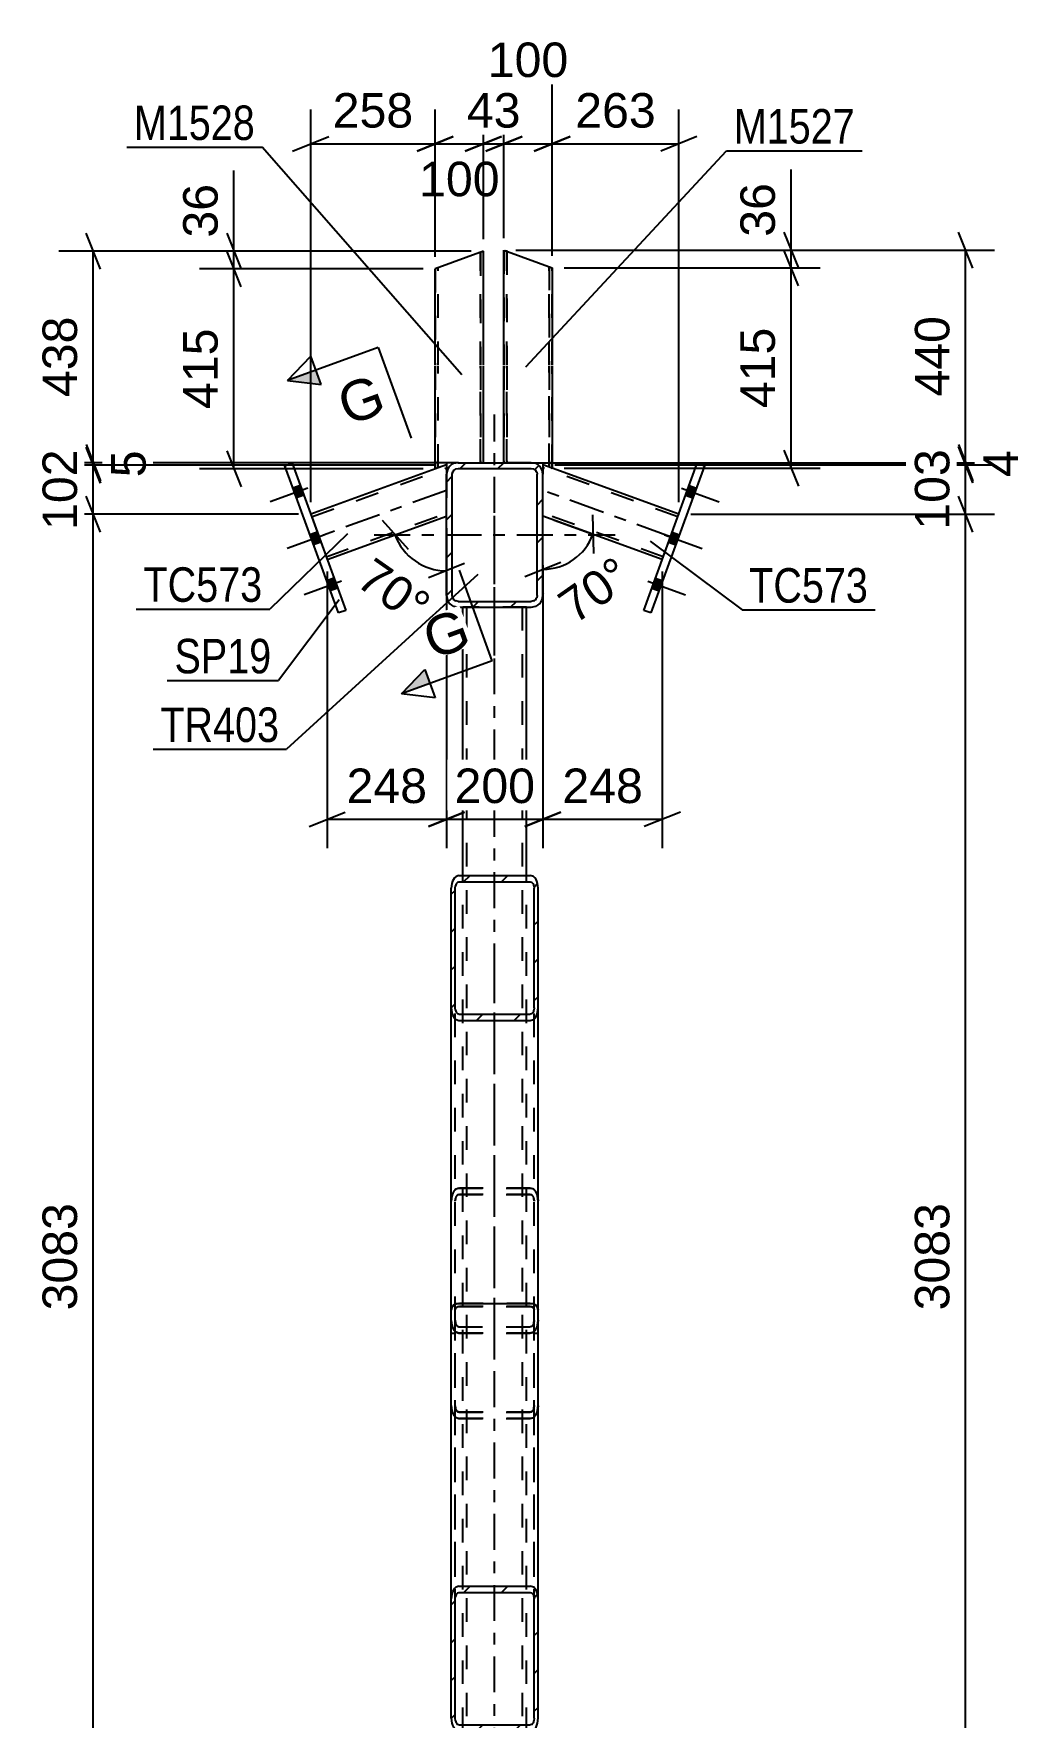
# Model space of a CAD drawing. Header units: millimetres. Extents: x -82 to 1107, y -634 to 207.
# Drawn here: x 264.1 to 346.4, y -556.3 to -416.5 of the extents above; entities that cross this region are included whole.
import ezdxf

# ---------------------------------------------------------------- set-up
doc = ezdxf.new("R2010")
doc.units = ezdxf.units.MM
doc.linetypes.add('DXK_LINE_DOT2', pattern=[3.9198, 1.9599, -1.9599])
doc.linetypes.add('DXK_LINE_DOT3', pattern=[5.9187, 2.979, -0.9799, 0.9799, -0.9799])
doc.styles.add('Arial', font='ARIAL.TTF', dxfattribs={"height": 0.2})
doc.styles.add('Arial Narrow', font='ARIALN.TTF', dxfattribs={"height": 0.2})

# ---------------------------------------------------------------- blocks, each defined once
blk = doc.blocks.new('Part-348435297-12607 - 12556')
at = {"color": 7, "linetype": 'DXK_LINE_DOT2'}
for p, q in [((298.76, -522.22), (298.71, -522.42)), ((298.71, -555.41), (298.71, -522.42)), ((298.9, -522.04), (298.76, -522.22)), ((299.11, -521.93), (298.9, -522.04)), ((299.03, -522.42), (299.06, -522.32)), ((299.03, -555.41), (299.03, -522.42)), ((299.06, -522.32), (299.13, -522.23)), ((299.35, -521.89), (299.11, -521.93)), ((299.13, -522.23), (299.23, -522.17)), ((299.23, -522.17), (299.35, -522.15)), ((305.27, -521.89), (299.35, -521.89)), ((305.27, -522.15), (299.35, -522.15)), ((305.52, -521.93), (305.27, -521.89)), ((305.27, -522.15), (305.4, -522.17)), ((305.4, -522.17), (305.5, -522.23)), ((305.5, -522.23), (305.57, -522.32)), ((305.73, -522.04), (305.52, -521.93)), ((305.57, -522.32), (305.59, -522.42)), ((305.59, -555.41), (305.59, -522.42)), ((305.87, -522.22), (305.73, -522.04)), ((305.91, -522.42), (305.87, -522.22)), ((305.91, -555.41), (305.91, -522.42)), ((298.71, -524.37), (299.03, -524.37)), ((305.59, -524.37), (305.91, -524.37)), ((298.71, -530.38), (298.76, -530.79)), ((299.06, -530.59), (299.03, -530.38)), ((299.35, -530.92), (299.23, -530.88)), ((305.27, -530.92), (299.35, -530.92)), ((305.4, -530.88), (305.27, -530.92)), ((305.59, -530.38), (305.57, -530.59)), ((305.87, -530.79), (305.91, -530.38)), ((299.11, -531.37), (299.35, -531.46)), ((305.27, -531.46), (299.35, -531.46)), ((305.27, -531.46), (305.5, -531.38)), ((305.5, -531.38), (305.52, -531.37))]:
    blk.add_line(p, q, dxfattribs=at)
for centre, radius, start, end in [((299.73, -530.61), 0.986, 190.8094, 230.8802), ((299.54, -530.5), 0.493, 190.8094, 230.8802), ((305.09, -530.5), 0.493, 309.1198, 349.1906), ((304.9, -530.61), 0.986, 309.1198, 349.1906)]:
    blk.add_arc(centre, radius, start, end, dxfattribs=at)
blk = doc.blocks.new('Part-348435297-12678 - 12556')
at = {"color": 2, "linetype": 'Continuous'}
for p, q in [((306.31, -452.26), (306.31, -453.05)), ((317.59, -456.36), (307.08, -452.54)), ((316.22, -460.12), (306.31, -456.52))]:
    blk.add_line(p, q, dxfattribs=at)
at = {"color": 7, "linetype": 'DXK_LINE_DOT2'}
for p, q in [((307.08, -452.54), (306.31, -452.26)), ((317.51, -456.59), (306.31, -452.52)), ((306.31, -452.52), (306.31, -452.54)), ((306.31, -452.54), (306.31, -452.67)), ((306.31, -456.52), (306.31, -453.05)), ((316.3, -459.9), (306.31, -456.26)), ((316.22, -460.12), (317.59, -456.36))]:
    blk.add_line(p, q, dxfattribs=at)
at = {"color": 7, "linetype": 'DXK_LINE_DOT3'}
blk.add_line((316.91, -458.24), (306.31, -454.39), dxfattribs=at)
blk = doc.blocks.new('Part-348435297-12622 - 12556')
at = {"color": 2, "linetype": 'Continuous'}
for p, q in [((298.31, -452.26), (287.04, -456.36)), ((298.31, -452.26), (298.31, -452.3)), ((298.31, -452.3), (298.31, -452.77)), ((298.31, -452.77), (298.31, -453.05)), ((288.41, -460.12), (298.31, -456.52))]:
    blk.add_line(p, q, dxfattribs=at)
at = {"color": 7, "linetype": 'DXK_LINE_DOT2'}
for p, q in [((287.12, -456.59), (298.31, -452.52)), ((298.31, -452.41), (298.31, -452.77)), ((298.31, -452.54), (298.31, -452.52)), ((298.31, -452.59), (298.31, -452.58)), ((298.31, -453.05), (298.31, -456.52)), ((287.04, -456.36), (288.41, -460.12)), ((288.32, -459.9), (298.31, -456.26))]:
    blk.add_line(p, q, dxfattribs=at)
at = {"color": 7, "linetype": 'DXK_LINE_DOT3'}
blk.add_line((298.31, -454.39), (287.72, -458.24), dxfattribs=at)
blk = doc.blocks.new('Part-348435297-12624 - 12556')
at = {"linetype": 'Continuous'}
h = blk.add_hatch(dxfattribs=at)
h.set_pattern_fill('', scale=0.7, style=0, pattern_type=0)
h.set_pattern_definition([(45, (298.7141, -556.343), (-1.57154, 1.57154), [])])
h.paths.add_polyline_path([(298.71, -546.43), (298.71, -556.34), (298.76, -556.75), (298.9, -557.1), (299.11, -557.33), (299.35, -557.41), (305.27, -557.41), (305.52, -557.33), (305.73, -557.1), (305.87, -556.75), (305.91, -556.34), (305.91, -546.43), (305.87, -546.02), (305.73, -545.67), (305.52, -545.44), (305.27, -545.36), (299.35, -545.36), (299.11, -545.44), (298.9, -545.67), (298.76, -546.02)])
h.paths.add_polyline_path([(299.13, -546.05), (299.23, -545.93), (299.35, -545.89), (305.27, -545.89), (305.4, -545.93), (305.5, -546.05), (305.57, -546.22), (305.59, -546.43), (305.59, -556.34), (305.57, -556.55), (305.5, -556.72), (305.4, -556.84), (305.27, -556.88), (299.35, -556.88), (299.23, -556.84), (299.13, -556.72), (299.06, -556.55), (299.03, -556.34), (299.03, -546.43), (299.06, -546.22)])
at = {"color": 2, "linetype": 'Continuous'}
for p, q in [((298.71, -522.42), (298.76, -522.22)), ((298.71, -546.43), (298.71, -522.42)), ((298.76, -522.22), (298.9, -522.04)), ((298.9, -522.04), (299.11, -521.93)), ((299.11, -521.93), (299.35, -521.89)), ((299.35, -521.89), (305.27, -521.89)), ((305.27, -521.89), (305.52, -521.93)), ((305.52, -521.93), (305.73, -522.04)), ((305.73, -522.04), (305.87, -522.22)), ((305.87, -522.22), (305.91, -522.42)), ((305.91, -546.43), (305.91, -522.42)), ((298.76, -546.02), (298.71, -546.43)), ((298.71, -556.34), (298.71, -546.43)), ((299.03, -546.43), (299.06, -546.22)), ((299.03, -556.34), (299.03, -546.43)), ((299.35, -545.36), (299.11, -545.44)), ((299.23, -545.93), (299.35, -545.89)), ((299.35, -545.36), (305.27, -545.36)), ((299.35, -545.89), (305.27, -545.89)), ((305.52, -545.44), (305.27, -545.36)), ((305.27, -545.89), (305.4, -545.93)), ((305.57, -546.22), (305.59, -546.43)), ((305.59, -556.34), (305.59, -546.43)), ((305.91, -546.43), (305.87, -546.02)), ((305.91, -556.34), (305.91, -546.43)), ((298.71, -556.34), (298.76, -556.75)), ((299.06, -556.55), (299.03, -556.34)), ((305.59, -556.34), (305.57, -556.55)), ((305.87, -556.75), (305.91, -556.34)), ((299.11, -557.33), (299.35, -557.41)), ((299.35, -556.88), (299.23, -556.84)), ((299.35, -556.88), (305.27, -556.88)), ((299.35, -557.41), (305.27, -557.41)), ((305.4, -556.84), (305.27, -556.88)), ((305.27, -557.41), (305.52, -557.33))]:
    blk.add_line(p, q, dxfattribs=at)
at = {"color": 7, "linetype": 'DXK_LINE_DOT2'}
for p, q in [((299.06, -522.32), (299.03, -522.42)), ((299.03, -556.34), (299.03, -522.42)), ((299.13, -522.23), (299.06, -522.32)), ((299.23, -522.17), (299.13, -522.23)), ((299.35, -522.15), (299.23, -522.17)), ((299.35, -522.15), (305.27, -522.15)), ((305.4, -522.17), (305.27, -522.15)), ((305.5, -522.23), (305.4, -522.17)), ((305.57, -522.32), (305.5, -522.23)), ((305.59, -522.42), (305.57, -522.32)), ((305.59, -556.34), (305.59, -522.42)), ((298.71, -524.36), (299.03, -524.36)), ((305.59, -524.36), (305.91, -524.36)), ((298.76, -530.8), (298.71, -530.39)), ((299.03, -530.39), (299.06, -530.6)), ((299.23, -530.89), (299.35, -530.93)), ((299.35, -530.93), (305.27, -530.93)), ((305.27, -530.93), (305.4, -530.89)), ((305.57, -530.6), (305.59, -530.39)), ((305.91, -530.39), (305.87, -530.8)), ((299.35, -531.46), (299.11, -531.38)), ((299.35, -531.46), (305.27, -531.46)), ((305.52, -531.38), (305.27, -531.46)), ((298.71, -556.34), (298.71, -546.43)), ((305.91, -556.34), (305.91, -546.43))]:
    blk.add_line(p, q, dxfattribs=at)
for centre, radius, start, end in [((299.73, -530.62), 0.986, 190.8094, 230.8802), ((299.54, -530.5), 0.493, 190.8094, 230.8802), ((305.09, -530.5), 0.493, 309.1198, 349.1906), ((304.9, -530.62), 0.986, 309.1198, 349.1906)]:
    blk.add_arc(centre, radius, start, end, dxfattribs=at)
at = {"color": 2, "linetype": 'Continuous'}
for centre, radius, start, end in [((299.73, -546.2), 0.986, 129.1198, 169.1906), ((299.54, -546.32), 0.493, 129.1198, 169.1906), ((305.09, -546.32), 0.493, 10.8094, 50.8802), ((304.9, -546.2), 0.986, 10.8094, 50.8802), ((299.73, -556.57), 0.986, 190.8094, 230.8802), ((299.54, -556.46), 0.493, 190.8094, 230.8802), ((305.09, -556.46), 0.493, 309.1198, 349.1906), ((304.9, -556.57), 0.986, 309.1198, 349.1906)]:
    blk.add_arc(centre, radius, start, end, dxfattribs=at)
blk = doc.blocks.new('Part-348435297-12628 - 12556')
at = {"linetype": 'Continuous'}
h = blk.add_hatch(dxfattribs=at)
h.set_pattern_fill('', scale=0.7, style=0, pattern_type=0)
h.set_pattern_definition([(45, (298.3141, -463.1257), (-1.57154, 1.57154), [])])
h.paths.add_polyline_path([(298.31, -453.05), (298.31, -463.13), (298.39, -463.49), (298.6, -463.8), (298.91, -464.01), (299.27, -464.09), (305.35, -464.09), (305.72, -464.01), (306.03, -463.8), (306.24, -463.49), (306.31, -463.13), (306.31, -453.05), (306.24, -452.68), (306.03, -452.37), (305.72, -452.16), (305.35, -452.09), (299.27, -452.09), (298.91, -452.16), (298.6, -452.37), (298.39, -452.68)])
h.paths.add_polyline_path([(298.93, -452.71), (299.09, -452.6), (299.27, -452.57), (305.35, -452.57), (305.54, -452.6), (305.69, -452.71), (305.8, -452.86), (305.83, -453.05), (305.83, -463.13), (305.8, -463.31), (305.69, -463.47), (305.54, -463.57), (305.35, -463.61), (299.27, -463.61), (299.09, -463.57), (298.93, -463.47), (298.83, -463.31), (298.79, -463.13), (298.79, -453.05), (298.83, -452.86)])
at = {"color": 7, "linetype": 'DXK_LINE_DOT3'}
for p, q in [((302.31, -468.09), (302.31, -448.09)), ((292.31, -458.09), (312.31, -458.09))]:
    blk.add_line(p, q, dxfattribs=at)
at = {"color": 2, "linetype": 'Continuous'}
for p, q in [((298.39, -452.68), (298.31, -453.05)), ((298.79, -453.05), (298.83, -452.86)), ((299.27, -452.09), (298.91, -452.16)), ((299.09, -452.6), (299.27, -452.57)), ((299.27, -452.09), (305.35, -452.09)), ((299.27, -452.57), (305.35, -452.57)), ((305.72, -452.16), (305.35, -452.09)), ((305.35, -452.57), (305.54, -452.6)), ((305.8, -452.86), (305.83, -453.05)), ((306.31, -453.05), (306.24, -452.68)), ((298.31, -463.13), (298.31, -453.05)), ((298.79, -463.13), (298.79, -453.05)), ((305.83, -463.13), (305.83, -453.05)), ((306.31, -463.13), (306.31, -453.05)), ((298.31, -463.13), (298.39, -463.49)), ((298.83, -463.31), (298.79, -463.13)), ((298.91, -464.01), (299.27, -464.09)), ((299.27, -463.61), (299.09, -463.57)), ((299.27, -463.61), (305.35, -463.61)), ((299.27, -464.09), (305.35, -464.09)), ((305.54, -463.57), (305.35, -463.61)), ((305.35, -464.09), (305.72, -464.01)), ((305.83, -463.13), (305.8, -463.31)), ((306.24, -463.49), (306.31, -463.13))]:
    blk.add_line(p, q, dxfattribs=at)
for centre, radius, start, end in [((299.27, -453.05), 0.96, 112.5, 157.5), ((299.27, -453.05), 0.48, 112.5, 157.5), ((305.35, -453.05), 0.48, 22.5, 67.5), ((305.35, -453.05), 0.96, 22.5, 67.5), ((299.27, -463.13), 0.96, 202.5, 247.5), ((299.27, -463.13), 0.48, 202.5, 247.5), ((305.35, -463.13), 0.48, 292.5, 337.5), ((305.35, -463.13), 0.96, 292.5, 337.5)]:
    blk.add_arc(centre, radius, start, end, dxfattribs=at)
blk = doc.blocks.new('Part-348435297-12680 - 12556')
at = {"color": 2, "linetype": 'Continuous'}
for p, q in [((314.68, -464.35), (319.13, -452.14)), ((319.73, -452.36), (315.28, -464.57)), ((319.13, -452.14), (319.73, -452.36)), ((315.28, -464.57), (314.68, -464.35))]:
    blk.add_line(p, q, dxfattribs=at)
blk = doc.blocks.new('Part-348435297-12681 - 12556')
at = {"color": 2, "linetype": 'Continuous'}
for p, q in [((284.9, -452.35), (285.5, -452.14)), ((289.34, -464.57), (284.9, -452.35)), ((285.5, -452.14), (289.95, -464.35)), ((289.95, -464.35), (289.34, -464.57))]:
    blk.add_line(p, q, dxfattribs=at)
blk = doc.blocks.new('Part-348435297-12684 - 12556')
at = {"color": 7, "linetype": 'DXK_LINE_DOT3'}
blk.add_line((302.31, -589.69), (302.31, -454.09), dxfattribs=at)
at = {"color": 2, "linetype": 'Continuous'}
for p, q in [((299.67, -486.36), (299.67, -464.09)), ((304.95, -486.36), (304.95, -464.09)), ((299.67, -579.69), (299.67, -557.41)), ((304.95, -579.69), (304.95, -557.41))]:
    blk.add_line(p, q, dxfattribs=at)
at = {"color": 7, "linetype": 'DXK_LINE_DOT2'}
for p, q in [((304.95, -464.09), (299.67, -464.09)), ((299.99, -579.69), (299.99, -464.09)), ((304.63, -579.69), (304.63, -464.09)), ((299.67, -557.41), (299.67, -486.36)), ((304.95, -557.41), (304.95, -486.36)), ((304.95, -579.69), (299.67, -579.69))]:
    blk.add_line(p, q, dxfattribs=at)
blk = doc.blocks.new('Part-348435297-12685 - 12556')
at = {"linetype": 'Continuous'}
h = blk.add_hatch(dxfattribs=at)
h.set_pattern_fill('', scale=0.7, style=0, pattern_type=0)
h.set_pattern_definition([(45, (298.7141, -497.3417), (-1.57154, 1.57154), [])])
h.paths.add_polyline_path([(298.71, -487.43), (298.71, -497.34), (298.76, -497.75), (298.9, -498.1), (299.11, -498.33), (299.35, -498.41), (305.27, -498.41), (305.52, -498.33), (305.73, -498.1), (305.87, -497.75), (305.91, -497.34), (305.91, -487.43), (305.87, -487.02), (305.73, -486.67), (305.52, -486.44), (305.27, -486.36), (299.35, -486.36), (299.11, -486.44), (298.9, -486.67), (298.76, -487.02)])
h.paths.add_polyline_path([(299.13, -487.05), (299.23, -486.93), (299.35, -486.89), (305.27, -486.89), (305.4, -486.93), (305.5, -487.05), (305.57, -487.22), (305.59, -487.43), (305.59, -497.34), (305.57, -497.55), (305.5, -497.72), (305.4, -497.84), (305.27, -497.88), (299.35, -497.88), (299.23, -497.84), (299.13, -497.72), (299.06, -497.55), (299.03, -497.34), (299.03, -487.43), (299.06, -487.22)])
at = {"color": 2, "linetype": 'Continuous'}
for p, q in [((299.35, -486.36), (299.11, -486.44)), ((299.35, -486.36), (305.27, -486.36)), ((305.52, -486.44), (305.27, -486.36)), ((298.76, -487.02), (298.71, -487.43)), ((298.71, -497.34), (298.71, -487.43)), ((299.03, -487.43), (299.06, -487.22)), ((299.03, -497.34), (299.03, -487.43)), ((299.23, -486.93), (299.35, -486.89)), ((299.35, -486.89), (305.27, -486.89)), ((305.27, -486.89), (305.4, -486.93)), ((305.57, -487.22), (305.59, -487.43)), ((305.59, -497.34), (305.59, -487.43)), ((305.91, -487.43), (305.87, -487.02)), ((305.91, -497.34), (305.91, -487.43)), ((298.71, -522.42), (298.71, -497.34)), ((298.71, -497.34), (298.76, -497.75)), ((299.06, -497.55), (299.03, -497.34)), ((305.59, -497.34), (305.57, -497.55)), ((305.87, -497.75), (305.91, -497.34)), ((305.91, -522.42), (305.91, -497.34)), ((299.11, -498.33), (299.35, -498.41)), ((299.35, -497.88), (299.23, -497.84)), ((299.35, -497.88), (305.27, -497.88)), ((299.35, -498.41), (305.27, -498.41)), ((305.4, -497.84), (305.27, -497.88)), ((305.27, -498.41), (305.52, -498.33))]:
    blk.add_line(p, q, dxfattribs=at)
at = {"color": 7, "linetype": 'DXK_LINE_DOT2'}
for p, q in [((298.71, -497.34), (298.71, -487.43)), ((299.03, -523.29), (299.03, -487.43)), ((305.59, -523.29), (305.59, -487.43)), ((305.91, -497.34), (305.91, -487.43)), ((298.71, -513.38), (298.76, -512.97)), ((299.11, -512.39), (299.35, -512.31)), ((299.35, -512.84), (299.23, -512.88)), ((299.35, -512.31), (305.27, -512.31)), ((299.35, -512.84), (305.27, -512.84)), ((305.27, -512.31), (305.52, -512.39)), ((305.4, -512.88), (305.27, -512.84)), ((305.87, -512.97), (305.91, -513.38)), ((299.06, -513.17), (299.03, -513.38)), ((305.59, -513.38), (305.57, -513.17)), ((298.71, -523.29), (298.71, -522.42)), ((305.91, -523.29), (305.91, -522.42)), ((298.76, -523.7), (298.71, -523.29)), ((299.03, -523.29), (299.06, -523.5)), ((299.23, -523.79), (299.35, -523.83)), ((299.35, -523.83), (305.27, -523.83)), ((305.27, -523.83), (305.4, -523.79)), ((305.57, -523.5), (305.59, -523.29)), ((305.91, -523.29), (305.87, -523.7)), ((299.35, -524.36), (299.11, -524.28)), ((299.35, -524.36), (305.27, -524.36)), ((305.52, -524.28), (305.27, -524.36))]:
    blk.add_line(p, q, dxfattribs=at)
at = {"color": 7, "linetype": 'DXK_LINE_DOT3'}
blk.add_line((302.31, -526.36), (302.31, -492.39), dxfattribs=at)
at = {"color": 2, "linetype": 'Continuous'}
for centre, radius, start, end in [((299.73, -487.2), 0.986, 129.1198, 169.1906), ((304.9, -487.2), 0.986, 10.8094, 50.8802), ((299.54, -487.32), 0.493, 129.1198, 169.1906), ((305.09, -487.32), 0.493, 10.8094, 50.8802), ((299.54, -497.45), 0.493, 190.8094, 230.8802), ((305.09, -497.45), 0.493, 309.1198, 349.1906), ((299.73, -497.57), 0.986, 190.8094, 230.8802), ((304.9, -497.57), 0.986, 309.1198, 349.1906)]:
    blk.add_arc(centre, radius, start, end, dxfattribs=at)
at = {"color": 7, "linetype": 'DXK_LINE_DOT2'}
for centre, radius, start, end in [((299.73, -513.15), 0.986, 129.1198, 169.1906), ((299.54, -513.27), 0.493, 129.1198, 169.1906), ((305.09, -513.27), 0.493, 10.8094, 50.8802), ((304.9, -513.15), 0.986, 10.8094, 50.8802), ((299.73, -523.52), 0.986, 190.8094, 230.8802), ((299.54, -523.41), 0.493, 190.8094, 230.8802), ((305.09, -523.41), 0.493, 309.1198, 349.1906), ((304.9, -523.52), 0.986, 309.1198, 349.1906)]:
    blk.add_arc(centre, radius, start, end, dxfattribs=at)
blk = doc.blocks.new('Part-348435297-12696 - 12556')
at = {"color": 2, "linetype": 'Continuous'}
for p, q in [((303.08, -434.45), (303.08, -434.45)), ((303.08, -443.99), (303.08, -434.45)), ((303.08, -434.45), (303.11, -434.47)), ((303.11, -434.47), (303.37, -434.56)), ((303.37, -434.56), (307.08, -435.91)), ((307.08, -435.91), (307.08, -435.91)), ((307.08, -435.91), (307.08, -443.99)), ((303.08, -452.09), (303.08, -444.09)), ((307.08, -444.09), (307.08, -452.54)), ((305.35, -452.09), (306.31, -452.09)), ((306.31, -452.09), (306.31, -452.26)), ((307.08, -452.54), (306.31, -452.26)), ((307.08, -452.54), (307.08, -452.54))]:
    blk.add_line(p, q, dxfattribs=at)
at = {"color": 7, "linetype": 'DXK_LINE_DOT2'}
for p, q in [((303.08, -434.45), (303.08, -443.99)), ((303.08, -434.45), (303.08, -434.45)), ((303.37, -434.56), (303.22, -434.5)), ((303.32, -443.99), (303.32, -434.54)), ((303.32, -434.54), (303.32, -443.99)), ((303.32, -434.54), (303.32, -434.54)), ((303.32, -434.54), (303.33, -434.55)), ((303.56, -434.63), (303.56, -434.63)), ((303.56, -434.63), (303.56, -434.63)), ((303.56, -434.63), (303.56, -434.63)), ((306.84, -435.82), (306.84, -443.99)), ((306.84, -443.99), (306.84, -435.82)), ((306.84, -435.82), (306.84, -435.82)), ((307.08, -443.99), (307.08, -435.91)), ((303.08, -444.09), (303.08, -452.09)), ((303.32, -452.09), (303.32, -444.09)), ((303.32, -444.09), (303.32, -452.09)), ((306.84, -444.09), (306.84, -452.45)), ((306.84, -452.45), (306.84, -444.09)), ((307.08, -452.54), (307.08, -444.09)), ((303.08, -452.09), (303.08, -452.09)), ((305.35, -452.09), (303.08, -452.09)), ((303.32, -452.09), (303.32, -452.09)), ((306.84, -452.45), (306.84, -452.45)), ((307.04, -452.52), (307.08, -452.54))]:
    blk.add_line(p, q, dxfattribs=at)
blk = doc.blocks.new('Part-348435297-12697 - 12556')
at = {"color": 2, "linetype": 'Continuous'}
for p, q in [((301.37, -434.53), (297.37, -435.99)), ((301.37, -434.53), (301.37, -434.53)), ((301.37, -443.99), (301.37, -434.53)), ((297.37, -435.99), (297.37, -435.99)), ((297.37, -443.99), (297.37, -435.99)), ((297.37, -452.6), (297.37, -444.09)), ((301.37, -452.09), (301.37, -444.09)), ((298.31, -452.26), (297.37, -452.6)), ((297.37, -452.6), (297.37, -452.6)), ((299.27, -452.09), (298.31, -452.09)), ((298.31, -452.09), (298.31, -452.26))]:
    blk.add_line(p, q, dxfattribs=at)
at = {"color": 7, "linetype": 'DXK_LINE_DOT2'}
for p, q in [((300.89, -434.7), (300.89, -434.7)), ((300.89, -434.7), (300.89, -434.7)), ((300.89, -434.7), (300.89, -434.7)), ((301.13, -443.99), (301.13, -434.62)), ((301.13, -434.62), (301.13, -443.99)), ((301.13, -434.62), (301.13, -434.62)), ((301.37, -434.53), (301.37, -434.53)), ((301.37, -443.99), (301.37, -434.53)), ((297.37, -435.99), (297.37, -443.99)), ((297.61, -435.9), (297.63, -435.89)), ((297.61, -443.99), (297.61, -435.9)), ((297.61, -443.99), (297.61, -435.9)), ((297.61, -435.9), (297.61, -435.9)), ((297.37, -444.09), (297.37, -452.6)), ((297.61, -452.52), (297.61, -444.09)), ((297.61, -452.52), (297.61, -444.09)), ((301.13, -452.09), (301.13, -444.09)), ((301.13, -444.09), (301.13, -452.09)), ((301.37, -452.09), (301.37, -444.09)), ((297.41, -452.59), (297.37, -452.6)), ((299.27, -452.09), (301.37, -452.09)), ((301.13, -452.09), (301.13, -452.09))]:
    blk.add_line(p, q, dxfattribs=at)
blk = doc.blocks.new('Part-348435297-12698 - 12556')
at = {"color": 7, "linetype": 'DXK_LINE_DOT2'}
for p, q in [((298.71, -523.3), (298.71, -488.36)), ((299.03, -523.3), (299.03, -488.36)), ((305.59, -523.3), (305.59, -488.36)), ((305.91, -523.3), (305.91, -488.36)), ((298.76, -512.98), (298.71, -513.39)), ((299.35, -512.32), (299.11, -512.4)), ((299.23, -512.89), (299.35, -512.85)), ((305.27, -512.32), (299.35, -512.32)), ((305.27, -512.85), (299.35, -512.85)), ((305.5, -512.39), (305.27, -512.32)), ((305.27, -512.85), (305.4, -512.89)), ((305.52, -512.4), (305.5, -512.39)), ((305.91, -513.39), (305.87, -512.98)), ((299.03, -513.39), (299.06, -513.18)), ((305.57, -513.18), (305.59, -513.39)), ((298.71, -523.3), (298.76, -523.71)), ((299.06, -523.51), (299.03, -523.3)), ((299.35, -523.84), (299.23, -523.8)), ((299.35, -523.84), (305.27, -523.84)), ((305.4, -523.8), (305.27, -523.84)), ((305.59, -523.3), (305.57, -523.51)), ((305.87, -523.71), (305.91, -523.3)), ((299.11, -524.29), (299.35, -524.37)), ((305.27, -524.37), (299.35, -524.37)), ((305.27, -524.37), (305.52, -524.29))]:
    blk.add_line(p, q, dxfattribs=at)
for centre, radius, start, end in [((299.73, -513.16), 0.986, 129.1198, 169.1906), ((299.54, -513.27), 0.493, 129.1198, 169.1906), ((305.09, -513.27), 0.493, 10.8094, 50.8802), ((304.9, -513.16), 0.986, 10.8094, 50.8802), ((299.73, -523.53), 0.986, 190.8094, 230.8802), ((299.54, -523.41), 0.493, 190.8094, 230.8802), ((305.09, -523.41), 0.493, 309.1198, 349.1906), ((304.9, -523.53), 0.986, 309.1198, 349.1906)]:
    blk.add_arc(centre, radius, start, end, dxfattribs=at)
blk = doc.blocks.new('Bolt-348435297-12725 - 12556')
at = {"linetype": 'Continuous'}
for points in [[(318.76, -455.02), (319.06, -454.2), (318.46, -453.98), (318.16, -454.8)], [(318.76, -455.02), (319.06, -454.2), (318.46, -453.98), (318.16, -454.8)], [(318.76, -455.02), (319.06, -454.2), (318.46, -453.98), (318.16, -454.8)], [(317.35, -458.9), (317.65, -458.07), (317.05, -457.85), (316.75, -458.68)], [(317.35, -458.9), (317.65, -458.07), (317.05, -457.85), (316.75, -458.68)], [(315.96, -462.73), (316.26, -461.9), (315.65, -461.68), (315.35, -462.51)], [(315.96, -462.73), (316.26, -461.9), (315.65, -461.68), (315.35, -462.51)], [(315.96, -462.73), (316.26, -461.9), (315.65, -461.68), (315.35, -462.51)]]:
    blk.add_hatch(color=1, dxfattribs=at).paths.add_polyline_path(points)
at = {"color": 1, "linetype": 'Continuous'}
for p, q in [((317.82, -454.21), (320.94, -455.35)), ((317.82, -454.21), (320.94, -455.35)), ((317.82, -454.21), (320.94, -455.35)), ((318.46, -453.98), (319.06, -454.2)), ((318.46, -453.98), (319.06, -454.2)), ((318.46, -453.98), (319.06, -454.2)), ((318.16, -454.8), (318.76, -455.02)), ((318.16, -454.8), (318.76, -455.02)), ((318.16, -454.8), (318.76, -455.02)), ((316.41, -458.09), (319.53, -459.22)), ((316.41, -458.09), (319.53, -459.22)), ((317.05, -457.85), (317.65, -458.07)), ((317.05, -457.85), (317.65, -458.07)), ((316.75, -458.68), (317.35, -458.9)), ((316.75, -458.68), (317.35, -458.9)), ((315.02, -461.92), (318.14, -463.05)), ((315.02, -461.92), (318.14, -463.05)), ((315.02, -461.92), (318.14, -463.05)), ((315.35, -462.51), (315.96, -462.73)), ((315.35, -462.51), (315.96, -462.73)), ((315.35, -462.51), (315.96, -462.73)), ((315.65, -461.68), (316.26, -461.9)), ((315.65, -461.68), (316.26, -461.9)), ((315.65, -461.68), (316.26, -461.9))]:
    blk.add_line(p, q, dxfattribs=at)
blk = doc.blocks.new('Bolt-348435297-12726 - 12556')
at = {"linetype": 'Continuous'}
for points in [[(286.47, -454.8), (286.17, -453.98), (285.57, -454.2), (285.87, -455.02)], [(286.47, -454.8), (286.17, -453.98), (285.57, -454.2), (285.87, -455.02)], [(286.47, -454.8), (286.17, -453.98), (285.57, -454.2), (285.87, -455.02)], [(287.88, -458.68), (287.58, -457.85), (286.98, -458.07), (287.28, -458.9)], [(287.88, -458.68), (287.58, -457.85), (286.98, -458.07), (287.28, -458.9)], [(289.27, -462.51), (288.97, -461.68), (288.37, -461.9), (288.67, -462.73)], [(289.27, -462.51), (288.97, -461.68), (288.37, -461.9), (288.67, -462.73)], [(289.27, -462.51), (288.97, -461.68), (288.37, -461.9), (288.67, -462.73)]]:
    blk.add_hatch(color=1, dxfattribs=at).paths.add_polyline_path(points)
at = {"color": 1, "linetype": 'Continuous'}
for p, q in [((286.81, -454.21), (283.69, -455.35)), ((286.81, -454.21), (283.69, -455.35)), ((286.81, -454.21), (283.69, -455.35)), ((286.17, -453.98), (285.57, -454.2)), ((286.17, -453.98), (285.57, -454.2)), ((286.17, -453.98), (285.57, -454.2)), ((286.47, -454.8), (285.87, -455.02)), ((286.47, -454.8), (285.87, -455.02)), ((286.47, -454.8), (285.87, -455.02)), ((288.22, -458.08), (285.1, -459.22)), ((288.22, -458.08), (285.1, -459.22)), ((287.58, -457.85), (286.98, -458.07)), ((287.58, -457.85), (286.98, -458.07)), ((287.88, -458.68), (287.28, -458.9)), ((287.88, -458.68), (287.28, -458.9)), ((289.61, -461.92), (286.49, -463.05)), ((289.61, -461.92), (286.49, -463.05)), ((289.61, -461.92), (286.49, -463.05)), ((288.97, -461.68), (288.37, -461.9)), ((288.97, -461.68), (288.37, -461.9)), ((288.97, -461.68), (288.37, -461.9)), ((289.27, -462.51), (288.67, -462.73)), ((289.27, -462.51), (288.67, -462.73)), ((289.27, -462.51), (288.67, -462.73))]:
    blk.add_line(p, q, dxfattribs=at)
blk = doc.blocks.new('StraightDimension-348435297-13252 - 12556')
at = {"color": 7, "linetype": 'Continuous'}
for p, q in [((306.31, -460.61), (306.31, -484.1)), ((316.22, -461.12), (316.22, -484.1)), ((304.81, -482.3), (307.81, -481.1)), ((306.31, -481.7), (316.22, -481.7)), ((317.72, -481.1), (314.72, -482.3))]:
    blk.add_line(p, q, dxfattribs=at)
at = {"color": 0}
blk.add_wipeout([(315.2, -480.95), (315.2, -476.75), (307.33, -476.75), (307.33, -480.95)], dxfattribs=at)
at = {"color": 3, "style": 'Arial'}
blk.add_text('248', height=2.865, dxfattribs=at).set_placement((307.93, -480.35))
blk = doc.blocks.new('AngleDimension-348435297-13851 - 12556')
at = {"color": 7, "linetype": 'Continuous'}
for p, q in [((310.47, -458.03), (306.31, -456.52)), ((306.31, -460.94), (306.31, -456.52)), ((307.25, -456.86), (310.47, -458.03)), ((310.42, -456.41), (310.52, -459.64)), ((304.81, -461.54), (307.81, -460.34))]:
    blk.add_line(p, q, dxfattribs=at)
blk.add_arc((306.31, -456.52), 4.42, 270, 340, dxfattribs=at)
at = {"color": 0}
blk.add_wipeout([(314.74, -462.24), (312.33, -458.8), (306.4, -462.95), (308.81, -466.39)], dxfattribs=at)
at = {"color": 3, "style": 'Arial'}
blk.add_text('70°', height=2.865, rotation=35.002, dxfattribs=at).set_placement((308.95, -465.56))
blk = doc.blocks.new('StraightDimension-348435297-13759 - 12556')
at = {"color": 7, "linetype": 'Continuous'}
for p, q in [((297.37, -434.99), (297.37, -423.22)), ((301.37, -433.53), (301.37, -423.22)), ((295.87, -426.22), (298.87, -425.02)), ((297.37, -425.62), (301.37, -425.62)), ((302.87, -425.02), (299.87, -426.22))]:
    blk.add_line(p, q, dxfattribs=at)
at = {"color": 0}
blk.add_wipeout([(303.31, -430.57), (303.31, -426.37), (295.44, -426.37), (295.44, -430.57)], dxfattribs=at)
at = {"color": 3, "style": 'Arial'}
blk.add_text('100', height=2.865, dxfattribs=at).set_placement((296.04, -429.97))
blk = doc.blocks.new('StraightDimension-348435297-13283 - 12556')
at = {"color": 7, "linetype": 'Continuous'}
for p, q in [((269.6, -436.03), (268.4, -433.03)), ((300.37, -434.53), (266.15, -434.53)), ((269, -452.09), (269, -434.53)), ((268.4, -450.59), (269.6, -453.59)), ((299.32, -452.09), (266.15, -452.09))]:
    blk.add_line(p, q, dxfattribs=at)
at = {"color": 0}
blk.add_wipeout([(268.25, -439.37), (264.05, -439.37), (264.05, -447.24), (268.25, -447.24)], dxfattribs=at)
at = {"color": 3, "style": 'Arial'}
blk.add_text('438', height=2.865, rotation=90.0002, dxfattribs=at).set_placement((267.65, -446.64))
blk = doc.blocks.new('StraightDimension-348435297-13254 - 12556')
at = {"color": 7, "linetype": 'Continuous'}
for p, q in [((288.41, -461.12), (288.41, -484.1)), ((298.31, -461.12), (298.31, -484.1)), ((286.91, -482.3), (289.91, -481.1)), ((288.41, -481.7), (298.31, -481.7)), ((299.81, -481.1), (296.81, -482.3))]:
    blk.add_line(p, q, dxfattribs=at)
at = {"color": 0}
blk.add_wipeout([(297.3, -480.95), (297.3, -476.75), (289.42, -476.75), (289.42, -480.95)], dxfattribs=at)
at = {"color": 3, "style": 'Arial'}
blk.add_text('248', height=2.865, dxfattribs=at).set_placement((290.02, -480.35))
blk = doc.blocks.new('StraightDimension-348435297-13284 - 12556')
at = {"color": 7, "linetype": 'Continuous'}
for p, q in [((268.4, -450.59), (269.6, -453.59)), ((269.6, -453.8), (268.4, -450.8)), ((299.32, -452.09), (266.6, -452.09)), ((297.31, -452.3), (266.6, -452.3)), ((269, -452.3), (269, -452.09))]:
    blk.add_line(p, q, dxfattribs=at)
at = {"color": 0}
blk.add_wipeout([(273.95, -450.48), (269.75, -450.48), (269.75, -453.9), (273.95, -453.9)], dxfattribs=at)
at = {"color": 3, "style": 'Arial'}
blk.add_text('5', height=2.87, rotation=90.0002, dxfattribs=at).set_placement((273.35, -453.3))
blk = doc.blocks.new('StraightDimension-348435297-13286 - 12556')
at = {"color": 7, "linetype": 'Continuous'}
for p, q in [((269.6, -457.86), (268.4, -454.86)), ((286.04, -456.36), (266.15, -456.36)), ((269, -579.69), (269, -456.36)), ((268.4, -578.19), (269.6, -581.19)), ((299.63, -579.69), (266.15, -579.69))]:
    blk.add_line(p, q, dxfattribs=at)
at = {"color": 0}
blk.add_wipeout([(268.25, -512.98), (264.05, -512.98), (264.05, -523.07), (268.25, -523.07)], dxfattribs=at)
at = {"color": 3, "style": 'Arial'}
blk.add_text('3083', height=2.865, rotation=90.0002, dxfattribs=at).set_placement((267.65, -522.47))
blk = doc.blocks.new('StraightDimension-348435297-13285 - 12556')
at = {"color": 7, "linetype": 'Continuous'}
for p, q in [((268.4, -450.8), (269.6, -453.8)), ((297.31, -452.3), (266.15, -452.3)), ((269, -456.36), (269, -452.3)), ((269.6, -457.86), (268.4, -454.86)), ((286.04, -456.36), (266.15, -456.36))]:
    blk.add_line(p, q, dxfattribs=at)
at = {"color": 0}
blk.add_wipeout([(268.25, -450.4), (264.05, -450.4), (264.05, -458.27), (268.25, -458.27)], dxfattribs=at)
at = {"color": 3, "style": 'Arial'}
blk.add_text('102', height=2.865, rotation=90.0002, dxfattribs=at).set_placement((267.65, -457.67))
blk = doc.blocks.new('StraightDimension-348435297-13253 - 12556')
at = {"color": 7, "linetype": 'Continuous'}
for p, q in [((298.31, -461.12), (298.31, -484.1)), ((306.31, -460.61), (306.31, -484.1)), ((296.81, -482.3), (299.81, -481.1)), ((298.31, -481.7), (306.31, -481.7)), ((307.81, -481.1), (304.81, -482.3))]:
    blk.add_line(p, q, dxfattribs=at)
at = {"color": 0}
blk.add_wipeout([(306.25, -480.95), (306.25, -476.75), (298.38, -476.75), (298.38, -480.95)], dxfattribs=at)
at = {"color": 3, "style": 'Arial'}
blk.add_text('200', height=2.865, dxfattribs=at).set_placement((298.98, -480.35))
blk = doc.blocks.new('StraightDimension-348435297-13498 - 12556')
at = {"color": 7, "linetype": 'Continuous'}
for p, q in [((342, -435.95), (340.8, -432.95)), ((304.08, -434.45), (343.8, -434.45)), ((341.4, -452.09), (341.4, -434.45)), ((340.8, -450.59), (342, -453.59)), ((305.63, -452.09), (343.8, -452.09))]:
    blk.add_line(p, q, dxfattribs=at)
at = {"color": 0}
blk.add_wipeout([(340.65, -439.33), (336.45, -439.33), (336.45, -447.2), (340.65, -447.2)], dxfattribs=at)
at = {"color": 3, "style": 'Arial'}
blk.add_text('440', height=2.865, rotation=90.0002, dxfattribs=at).set_placement((340.05, -446.6))
blk = doc.blocks.new('StraightDimension-348435297-13499 - 12556')
at = {"color": 7, "linetype": 'Continuous'}
for p, q in [((340.8, -450.59), (342, -453.59)), ((342, -453.76), (340.8, -450.76)), ((305.63, -452.09), (344.25, -452.09)), ((307.31, -452.26), (344.25, -452.26)), ((341.4, -452.26), (341.4, -452.09))]:
    blk.add_line(p, q, dxfattribs=at)
at = {"color": 0}
blk.add_wipeout([(346.35, -450.46), (342.15, -450.46), (342.15, -453.88), (346.35, -453.88)], dxfattribs=at)
at = {"color": 3, "style": 'Arial'}
blk.add_text('4', height=2.87, rotation=90.0002, dxfattribs=at).set_placement((345.75, -453.28))
blk = doc.blocks.new('StraightDimension-348435297-13500 - 12556')
at = {"color": 7, "linetype": 'Continuous'}
for p, q in [((340.8, -450.76), (342, -453.76)), ((307.31, -452.26), (343.8, -452.26)), ((341.4, -456.36), (341.4, -452.26)), ((342, -457.86), (340.8, -454.86)), ((318.59, -456.36), (343.8, -456.36))]:
    blk.add_line(p, q, dxfattribs=at)
at = {"color": 0}
blk.add_wipeout([(340.65, -450.38), (336.45, -450.38), (336.45, -458.25), (340.65, -458.25)], dxfattribs=at)
at = {"color": 3, "style": 'Arial'}
blk.add_text('103', height=2.865, rotation=90.0002, dxfattribs=at).set_placement((340.05, -457.65))
blk = doc.blocks.new('StraightDimension-348435297-13501 - 12556')
at = {"color": 7, "linetype": 'Continuous'}
for p, q in [((342, -457.86), (340.8, -454.86)), ((318.59, -456.36), (343.8, -456.36)), ((341.4, -579.69), (341.4, -456.36)), ((340.8, -578.19), (342, -581.19)), ((304.77, -579.69), (343.8, -579.69))]:
    blk.add_line(p, q, dxfattribs=at)
at = {"color": 0}
blk.add_wipeout([(340.65, -512.98), (336.45, -512.98), (336.45, -523.07), (340.65, -523.07)], dxfattribs=at)
at = {"color": 3, "style": 'Arial'}
blk.add_text('3083', height=2.865, rotation=90.0002, dxfattribs=at).set_placement((340.05, -522.47))
blk = doc.blocks.new('StraightDimension-348435297-13666 - 12556')
at = {"color": 7, "linetype": 'Continuous'}
for p, q in [((280.67, -434.53), (280.67, -427.83)), ((280.67, -434.53), (280.67, -427.83)), ((280.07, -433.03), (281.27, -436.03)), ((300.37, -434.53), (277.82, -434.53)), ((281.27, -437.49), (280.07, -434.49)), ((280.67, -435.99), (280.67, -434.53)), ((296.37, -435.99), (277.82, -435.99))]:
    blk.add_line(p, q, dxfattribs=at)
at = {"color": 0}
blk.add_wipeout([(279.92, -428.36), (275.72, -428.36), (275.72, -434), (279.92, -434)], dxfattribs=at)
at = {"color": 3, "style": 'Arial'}
blk.add_text('36', height=2.865, rotation=90.0002, dxfattribs=at).set_placement((279.32, -433.4))
blk = doc.blocks.new('StraightDimension-348435297-13667 - 12556')
at = {"color": 7, "linetype": 'Continuous'}
for p, q in [((281.27, -437.49), (280.07, -434.49)), ((296.37, -435.99), (277.82, -435.99)), ((280.67, -452.6), (280.67, -435.99)), ((280.07, -451.1), (281.27, -454.1)), ((296.37, -452.6), (277.82, -452.6))]:
    blk.add_line(p, q, dxfattribs=at)
at = {"color": 0}
blk.add_wipeout([(279.92, -440.36), (275.72, -440.36), (275.72, -448.23), (279.92, -448.23)], dxfattribs=at)
at = {"color": 3, "style": 'Arial'}
blk.add_text('415', height=2.865, rotation=90.0002, dxfattribs=at).set_placement((279.32, -447.63))
blk = doc.blocks.new('StraightDimension-348435297-13710 - 12556')
at = {"color": 7, "linetype": 'Continuous'}
for p, q in [((326.92, -434.45), (326.92, -427.75)), ((326.92, -434.45), (326.92, -427.75)), ((326.32, -432.95), (327.52, -435.95)), ((304.08, -434.45), (329.32, -434.45)), ((327.52, -437.41), (326.32, -434.41)), ((326.92, -435.91), (326.92, -434.45)), ((308.08, -435.91), (329.32, -435.91))]:
    blk.add_line(p, q, dxfattribs=at)
at = {"color": 0}
blk.add_wipeout([(326.17, -428.28), (321.97, -428.28), (321.97, -433.93), (326.17, -433.93)], dxfattribs=at)
at = {"color": 3, "style": 'Arial'}
blk.add_text('36', height=2.865, rotation=90.0002, dxfattribs=at).set_placement((325.57, -433.33))
blk = doc.blocks.new('StraightDimension-348435297-13711 - 12556')
at = {"color": 7, "linetype": 'Continuous'}
for p, q in [((327.52, -437.41), (326.32, -434.41)), ((308.08, -435.91), (329.32, -435.91)), ((326.92, -452.54), (326.92, -435.91)), ((326.32, -451.04), (327.52, -454.04)), ((308.08, -452.54), (329.32, -452.54))]:
    blk.add_line(p, q, dxfattribs=at)
at = {"color": 0}
blk.add_wipeout([(326.17, -440.29), (321.97, -440.29), (321.97, -448.16), (326.17, -448.16)], dxfattribs=at)
at = {"color": 3, "style": 'Arial'}
blk.add_text('415', height=2.865, rotation=90.0002, dxfattribs=at).set_placement((325.57, -447.56))
blk = doc.blocks.new('StraightDimension-348435297-13756 - 12556')
at = {"color": 7, "linetype": 'Continuous'}
for p, q in [((307.08, -434.91), (307.08, -422.77)), ((317.59, -455.36), (317.59, -422.77)), ((305.58, -426.22), (308.58, -425.02)), ((307.08, -425.62), (317.59, -425.62)), ((319.09, -425.02), (316.09, -426.22))]:
    blk.add_line(p, q, dxfattribs=at)
at = {"color": 0}
blk.add_wipeout([(316.27, -424.87), (316.27, -420.67), (308.4, -420.67), (308.4, -424.87)], dxfattribs=at)
at = {"color": 3, "style": 'Arial'}
blk.add_text('263', height=2.865, dxfattribs=at).set_placement((309, -424.27))
blk = doc.blocks.new('StraightDimension-348435297-13757 - 12556')
at = {"color": 7, "linetype": 'Continuous'}
for p, q in [((303.08, -433.45), (303.08, -418.57)), ((307.08, -434.91), (307.08, -418.57)), ((301.58, -426.22), (304.58, -425.02)), ((303.08, -425.62), (307.08, -425.62)), ((308.58, -425.02), (305.58, -426.22))]:
    blk.add_line(p, q, dxfattribs=at)
at = {"color": 0}
blk.add_wipeout([(309.01, -420.67), (309.01, -416.47), (301.14, -416.47), (301.14, -420.67)], dxfattribs=at)
at = {"color": 3, "style": 'Arial'}
blk.add_text('100', height=2.865, dxfattribs=at).set_placement((301.74, -420.07))
blk = doc.blocks.new('StraightDimension-348435297-13758 - 12556')
at = {"color": 7, "linetype": 'Continuous'}
for p, q in [((301.37, -433.53), (301.37, -422.77)), ((303.08, -433.45), (303.08, -422.77)), ((299.87, -426.22), (302.87, -425.02)), ((301.37, -425.62), (303.08, -425.62)), ((304.58, -425.02), (301.58, -426.22))]:
    blk.add_line(p, q, dxfattribs=at)
at = {"color": 0}
blk.add_wipeout([(305.05, -424.87), (305.05, -420.67), (299.4, -420.67), (299.4, -424.87)], dxfattribs=at)
at = {"color": 3, "style": 'Arial'}
blk.add_text('43', height=2.865, dxfattribs=at).set_placement((300, -424.27))
blk = doc.blocks.new('StraightDimension-348435297-13760 - 12556')
at = {"color": 7, "linetype": 'Continuous'}
for p, q in [((287.04, -455.36), (287.04, -422.77)), ((297.37, -434.99), (297.37, -422.77)), ((285.54, -426.22), (288.54, -425.02)), ((287.04, -425.62), (297.37, -425.62)), ((298.87, -425.02), (295.87, -426.22))]:
    blk.add_line(p, q, dxfattribs=at)
at = {"color": 0}
blk.add_wipeout([(296.14, -424.87), (296.14, -420.67), (288.27, -420.67), (288.27, -424.87)], dxfattribs=at)
at = {"color": 3, "style": 'Arial'}
blk.add_text('258', height=2.865, dxfattribs=at).set_placement((288.87, -424.27))
blk = doc.blocks.new('AngleDimension-348435297-13844 - 12556')
at = {"color": 7, "linetype": 'Continuous'}
for p, q in [((292.97, -456.87), (295.12, -459.28)), ((294.04, -458.07), (298.31, -456.52)), ((298.31, -461.06), (298.31, -456.52)), ((298.31, -457.52), (298.31, -461.06)), ((299.81, -460.46), (296.81, -461.66))]:
    blk.add_line(p, q, dxfattribs=at)
blk.add_arc((298.31, -456.52), 4.55, 200, 270, dxfattribs=at)
at = {"color": 0}
blk.add_wipeout([(295.75, -466.5), (298.16, -463.06), (292.22, -458.9), (289.81, -462.34)], dxfattribs=at)
at = {"color": 3, "style": 'Arial'}
blk.add_text('70°', height=2.865, rotation=-35.002, dxfattribs=at).set_placement((290.65, -462.19))
blk = doc.blocks.new('SectionMark-348435297-14304 - 12556')
at = {"linetype": 'Continuous'}
for points in [[(287.48, -444.41), (287.9, -445.59), (285.13, -445.27)], [(296.52, -469.25), (296.94, -470.42), (294.59, -471.28)]]:
    blk.add_hatch(color=6, dxfattribs=at).paths.add_polyline_path(points)
at = {"color": 6, "linetype": 'Continuous'}
for p, q in [((285.13, -445.27), (287.05, -443.24)), ((287.9, -445.59), (287.05, -443.24)), ((285.13, -445.27), (287.9, -445.59)), ((294.59, -471.28), (296.52, -469.25)), ((296.52, -469.25), (297.37, -471.6)), ((297.37, -471.6), (294.59, -471.28))]:
    blk.add_line(p, q, dxfattribs=at)
at = {"color": 0, "linetype": 'Continuous'}
for points in [[(293.5, -447.81), (292.3, -444.52), (288.89, -445.76), (290.09, -449.05)], [(300.57, -467.24), (299.38, -463.95), (295.97, -465.19), (297.16, -468.48)]]:
    blk.add_wipeout(points, dxfattribs=at)
at = {"color": 6, "linetype": 'Continuous'}
for p, q in [((292.64, -442.53), (285.13, -445.27)), ((292.64, -442.53), (295.38, -450.05)), ((302.11, -468.54), (299.38, -461.02)), ((302.11, -468.54), (294.59, -471.28))]:
    blk.add_line(p, q, dxfattribs=at)
at = {"color": 3, "linetype": 'Continuous', "style": 'Arial'}
for p in [(290.09, -449.05), (297.16, -468.48)]:
    blk.add_text('G', height=3.34, rotation=20.002, dxfattribs=at).set_placement(p)
blk = doc.blocks.new('Mark-348435297-13626 - 12556')
at = {"color": 0}
blk.add_wipeout([(333.3, -463.71), (333.3, -460.71), (323.44, -460.71), (323.44, -463.71)], dxfattribs=at)
blk.add_wipeout([(333.3, -463.71), (333.3, -460.71), (323.44, -460.71), (323.44, -463.71)], dxfattribs=at)
at = {"color": 30, "linetype": 'Continuous'}
for p, q in [((315.22, -458.6), (322.84, -464.31)), ((322.84, -464.31), (333.9, -464.31))]:
    blk.add_line(p, q, dxfattribs=at)
at = {"color": 3, "style": 'Arial Narrow'}
blk.add_text('TC573', height=2.863, dxfattribs=at).set_placement((323.44, -463.71))
blk = doc.blocks.new('Mark-348435297-13620 - 12556')
at = {"color": 0}
blk.add_wipeout([(283.04, -463.64), (283.04, -460.64), (273.17, -460.64), (273.17, -463.64)], dxfattribs=at)
blk.add_wipeout([(283.04, -463.64), (283.04, -460.64), (273.17, -460.64), (273.17, -463.64)], dxfattribs=at)
at = {"color": 30, "linetype": 'Continuous'}
for p in [(290.09, -458.01), (272.57, -464.24)]:
    blk.add_line(p, (283.64, -464.24), dxfattribs=at)
at = {"color": 3, "style": 'Arial Narrow'}
blk.add_text('TC573', height=2.863, dxfattribs=at).set_placement((273.17, -463.64))
blk = doc.blocks.new('Mark-348435297-13658 - 12556')
at = {"color": 0}
blk.add_wipeout([(283.78, -469.58), (283.78, -466.58), (275.74, -466.58), (275.74, -469.58)], dxfattribs=at)
blk.add_wipeout([(283.78, -469.58), (283.78, -466.58), (275.74, -466.58), (275.74, -469.58)], dxfattribs=at)
at = {"color": 30, "linetype": 'Continuous'}
for p in [(289.4, -463.47), (275.14, -470.18)]:
    blk.add_line(p, (284.38, -470.18), dxfattribs=at)
at = {"color": 3, "style": 'Arial Narrow'}
blk.add_text('SP19', height=2.863, dxfattribs=at).set_placement((275.74, -469.58))
blk = doc.blocks.new('Mark-348435297-13623 - 12556')
at = {"color": 0}
blk.add_wipeout([(284.43, -475.28), (284.43, -472.28), (274.57, -472.28), (274.57, -475.28)], dxfattribs=at)
blk.add_wipeout([(284.43, -475.28), (284.43, -472.28), (274.57, -472.28), (274.57, -475.28)], dxfattribs=at)
at = {"color": 30, "linetype": 'Continuous'}
for p in [(300.9, -461.36), (273.97, -475.88)]:
    blk.add_line(p, (285.03, -475.88), dxfattribs=at)
at = {"color": 3, "style": 'Arial Narrow'}
blk.add_text('TR403', height=2.863, dxfattribs=at).set_placement((274.57, -475.28))
blk = doc.blocks.new('Mark-348435297-13629 - 12556')
at = {"color": 0}
blk.add_wipeout([(332.21, -425.59), (332.21, -422.59), (322.16, -422.59), (322.16, -425.59)], dxfattribs=at)
blk.add_wipeout([(332.21, -425.59), (332.21, -422.59), (322.16, -422.59), (322.16, -425.59)], dxfattribs=at)
at = {"color": 30, "linetype": 'Continuous'}
for p, q in [((304.91, -444.14), (321.56, -426.19)), ((321.56, -426.19), (332.81, -426.19))]:
    blk.add_line(p, q, dxfattribs=at)
at = {"color": 3, "style": 'Arial Narrow'}
blk.add_text('M1527', height=2.863, dxfattribs=at).set_placement((322.16, -425.59))
blk = doc.blocks.new('Mark-348435297-13632 - 12556')
at = {"color": 0}
blk.add_wipeout([(282.42, -425.3), (282.42, -422.3), (272.37, -422.3), (272.37, -425.3)], dxfattribs=at)
blk.add_wipeout([(282.42, -425.3), (282.42, -422.3), (272.37, -422.3), (272.37, -425.3)], dxfattribs=at)
at = {"color": 30, "linetype": 'Continuous'}
for p in [(271.77, -425.9), (299.59, -444.8)]:
    blk.add_line(p, (283.02, -425.9), dxfattribs=at)
at = {"color": 3, "style": 'Arial Narrow'}
blk.add_text('M1528', height=2.863, dxfattribs=at).set_placement((272.37, -425.3))

msp = doc.modelspace()

# ---------------------------------------------------------------- block references
for name in ['Part-348435297-12697 - 12556', 'Part-348435297-12696 - 12556', 'Part-348435297-12628 - 12556', 'Part-348435297-12681 - 12556', 'Part-348435297-12622 - 12556', 'Part-348435297-12678 - 12556', 'Part-348435297-12680 - 12556', 'Bolt-348435297-12726 - 12556', 'Part-348435297-12684 - 12556', 'Bolt-348435297-12725 - 12556', 'Part-348435297-12685 - 12556', 'Part-348435297-12698 - 12556', 'Part-348435297-12607 - 12556', 'Part-348435297-12624 - 12556']:
    msp.add_blockref(name, (0, 0))

# ---------------------------------------------------------------- next in the draw order: block references
for name in ['StraightDimension-348435297-13759 - 12556', 'StraightDimension-348435297-13498 - 12556', 'StraightDimension-348435297-13254 - 12556', 'StraightDimension-348435297-13252 - 12556']:
    msp.add_blockref(name, (0, 0))

# ---------------------------------------------------------------- next in the draw order: block references
for name in ['StraightDimension-348435297-13710 - 12556', 'StraightDimension-348435297-13283 - 12556', 'StraightDimension-348435297-13499 - 12556', 'StraightDimension-348435297-13286 - 12556', 'AngleDimension-348435297-13851 - 12556']:
    msp.add_blockref(name, (0, 0))

# ---------------------------------------------------------------- next in the draw order: block references
for name in ['StraightDimension-348435297-13666 - 12556', 'StraightDimension-348435297-13284 - 12556', 'StraightDimension-348435297-13500 - 12556', 'StraightDimension-348435297-13253 - 12556']:
    msp.add_blockref(name, (0, 0))

# ---------------------------------------------------------------- next in the draw order: block references
for name in ['StraightDimension-348435297-13711 - 12556', 'StraightDimension-348435297-13285 - 12556', 'StraightDimension-348435297-13501 - 12556']:
    msp.add_blockref(name, (0, 0))

# ---------------------------------------------------------------- next in the draw order: block references
for name in ['StraightDimension-348435297-13756 - 12556', 'StraightDimension-348435297-13667 - 12556', 'AngleDimension-348435297-13844 - 12556', 'Mark-348435297-13626 - 12556']:
    msp.add_blockref(name, (0, 0))

# ---------------------------------------------------------------- next in the draw order: block references
msp.add_blockref('StraightDimension-348435297-13757 - 12556', (0, 0))

# ---------------------------------------------------------------- next in the draw order: block references
msp.add_blockref('StraightDimension-348435297-13758 - 12556', (0, 0))

# ---------------------------------------------------------------- next in the draw order: block references
for name in ['StraightDimension-348435297-13760 - 12556', 'Mark-348435297-13629 - 12556']:
    msp.add_blockref(name, (0, 0))

# ---------------------------------------------------------------- next in the draw order: block references
msp.add_blockref('SectionMark-348435297-14304 - 12556', (0, 0))

# ---------------------------------------------------------------- next in the draw order: block references
for name in ['Mark-348435297-13632 - 12556', 'Mark-348435297-13620 - 12556']:
    msp.add_blockref(name, (0, 0))

# ---------------------------------------------------------------- next in the draw order: block references
msp.add_blockref('Mark-348435297-13658 - 12556', (0, 0))

# ---------------------------------------------------------------- next in the draw order: block references
msp.add_blockref('Mark-348435297-13623 - 12556', (0, 0))

doc.saveas('drawing.dxf')
